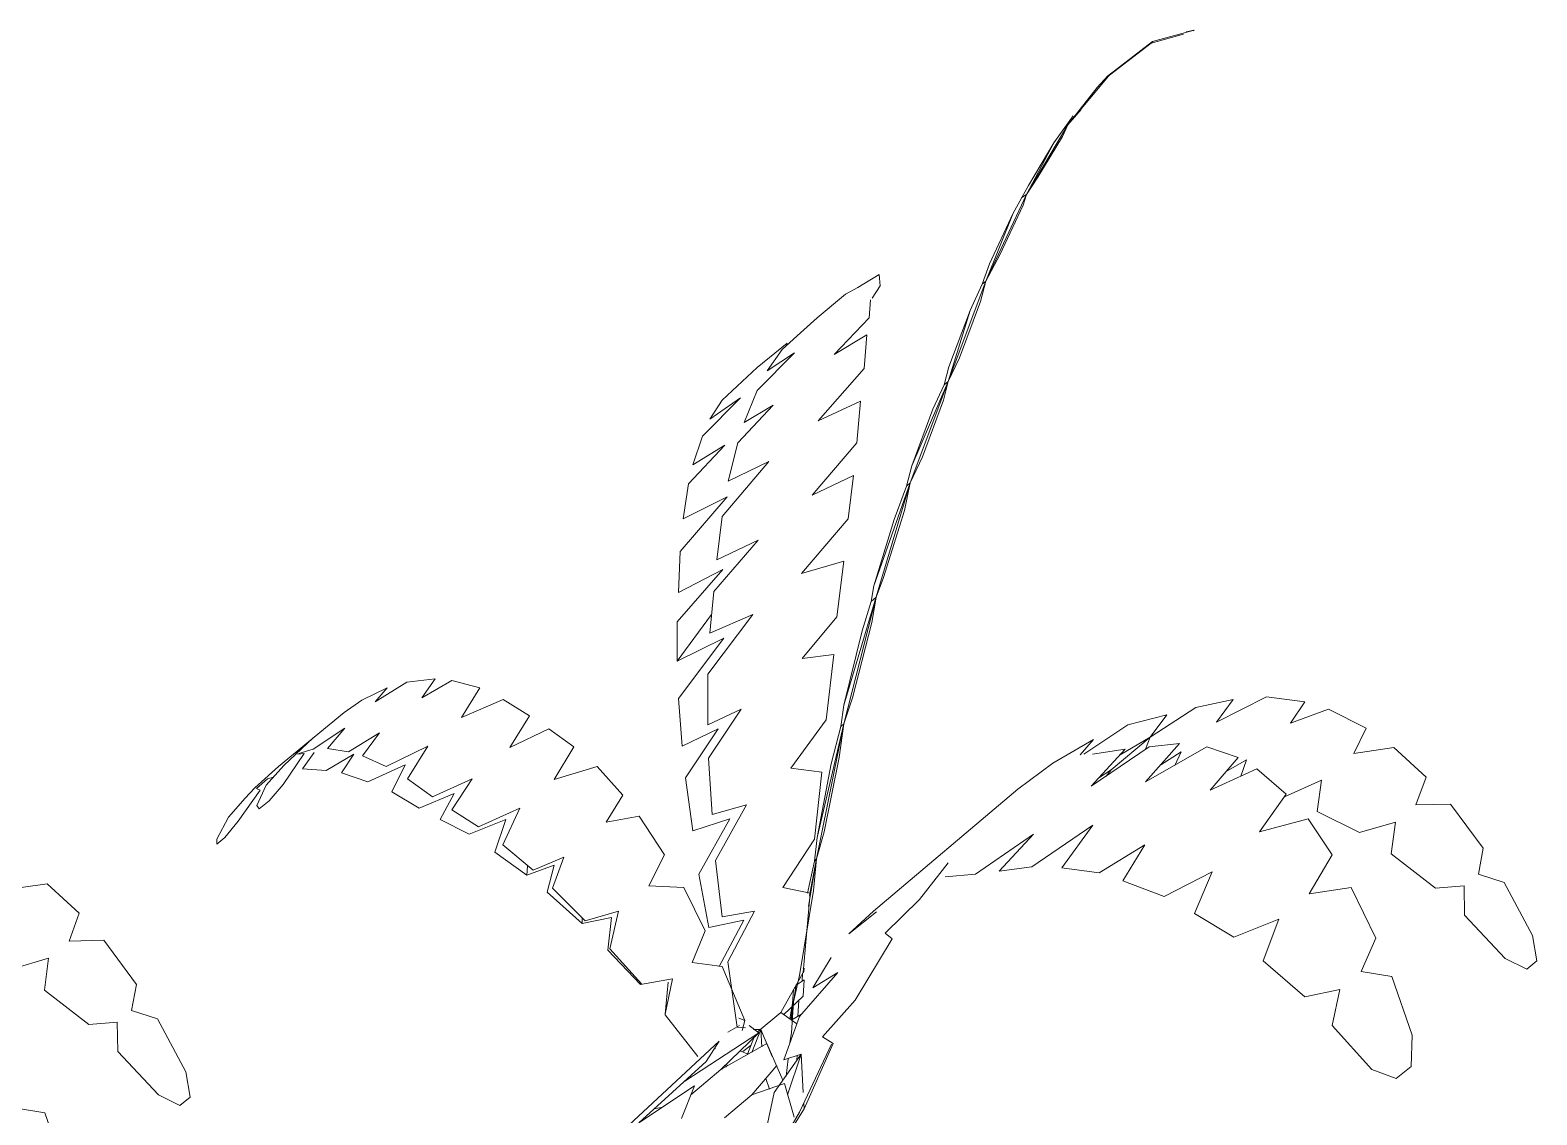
# Model space of a CAD drawing. Header units: inches. Extents: x 4 to 844, y 19 to 530.
# Drawn here: x 529.55 to 536.77, y 243.25 to 248.45 of the extents above; entities that cross this region are included whole.
import ezdxf

# ---------------------------------------------------------------- set-up
doc = ezdxf.new("R2010")
doc.units = ezdxf.units.IN
doc.header["$MEASUREMENT"] = 0
doc.layers.add('HH9B', color=103, linetype='Continuous')

msp = doc.modelspace()

# ---------------------------------------------------------------- linework, layer by layer
at = {"layer": 'HH9B', "lineweight": 0}
for p, q in [((534.92731, 248.39859), (535.12754, 248.45342)), ((535.12754, 248.45342), (535.08904, 248.44559)), ((535.12754, 248.45342), (535.12241, 248.44951)), ((535.12241, 248.44951), (535.12754, 248.45342)), ((534.92218, 248.39076), (534.72195, 248.23801)), ((534.72452, 248.24192), (534.92731, 248.39859)), ((534.92731, 248.39859), (534.89908, 248.37509)), ((535.0762, 248.43384), (534.92218, 248.39076)), ((534.92218, 248.39076), (534.92731, 248.39859)), ((534.71425, 248.23409), (534.87597, 248.35551)), ((534.52172, 247.99909), (534.72452, 248.24192)), ((534.66291, 248.17926), (534.52172, 247.99909)), ((534.71425, 248.23409), (534.66291, 248.17926)), ((534.45497, 247.91292), (534.54739, 248.04217)), ((534.52172, 247.99909), (534.58589, 248.07351)), ((534.52172, 247.99909), (534.32405, 247.66617)), ((534.49605, 247.94426), (534.52172, 247.99909)), ((534.52172, 247.99909), (534.50631, 247.98342)), ((534.32405, 247.66617), (534.45497, 247.91292)), ((534.33432, 247.70926), (534.45497, 247.91292)), ((534.37796, 247.74842), (534.49605, 247.94426)), ((534.37796, 247.74842), (534.32405, 247.66617)), ((534.12896, 247.251), (534.32405, 247.66617)), ((534.25988, 247.57609), (534.33432, 247.70926)), ((534.32405, 247.66617), (534.30095, 247.65051)), ((534.32405, 247.66617), (534.30865, 247.61525)), ((534.30865, 247.61525), (534.1957, 247.37634)), ((534.12896, 247.251), (534.25988, 247.57609)), ((534.14693, 247.33325), (534.25988, 247.57609)), ((534.1957, 247.37634), (534.12896, 247.251)), ((534.14693, 247.33325), (534.11099, 247.23534)), ((533.61811, 247.28234), (533.51543, 247.21967)), ((533.62325, 247.2275), (533.58474, 247.16875)), ((533.62325, 247.2275), (533.61811, 247.28234)), ((533.767, 246.28359), (534.12896, 247.251)), ((534.05451, 247.11), (534.11099, 247.23534)), ((534.12896, 247.251), (534.10329, 247.15309)), ((534.11099, 247.23534), (534.12896, 247.251)), ((533.45639, 247.18834), (533.32033, 247.07475)), ((533.45639, 247.18834), (533.51543, 247.21967)), ((533.57704, 247.16092), (533.56934, 247.07475)), ((534.10329, 247.15309), (534.00317, 246.88284)), ((533.94926, 246.76925), (534.05451, 247.11)), ((534.05451, 247.11), (533.95183, 246.83975)), ((533.22535, 246.98859), (533.32033, 247.07475)), ((533.56934, 247.07475), (533.40248, 246.8985)), ((533.17658, 246.95334), (533.03282, 246.83584)), ((533.15347, 246.922), (533.22535, 246.98859)), ((533.17401, 246.94159), (533.17658, 246.95334)), ((533.40248, 246.8985), (533.55907, 246.9925)), ((533.54623, 246.83192), (533.55907, 246.9925)), ((533.03282, 246.72617), (533.21252, 246.90634)), ((533.0816, 246.82017), (533.15347, 246.922)), ((533.21252, 246.90634), (533.0816, 246.82017)), ((534.00317, 246.88284), (533.94926, 246.76925)), ((533.03282, 246.83584), (532.86596, 246.67917)), ((533.32547, 246.58125), (533.54623, 246.83192)), ((533.95183, 246.83975), (533.92873, 246.75359)), ((532.97121, 246.57342), (533.03282, 246.72617)), ((533.94926, 246.76925), (533.7747, 246.36584)), ((533.87482, 246.63609), (533.92873, 246.75359)), ((533.94926, 246.76925), (533.92616, 246.67917)), ((533.92873, 246.75359), (533.94926, 246.76925)), ((532.77098, 246.50684), (532.95324, 246.69092)), ((532.95324, 246.69092), (532.80692, 246.58909)), ((532.86596, 246.67917), (532.80692, 246.58909)), ((533.10983, 246.65567), (532.94041, 246.4755)), ((533.10983, 246.65567), (532.97121, 246.57342)), ((533.52826, 246.67525), (533.32547, 246.58125)), ((533.52826, 246.67525), (533.51029, 246.4755)), ((533.92616, 246.67917), (533.82604, 246.40892)), ((533.7747, 246.36584), (533.87482, 246.63609)), ((532.72477, 246.36975), (532.77098, 246.50684)), ((532.70424, 246.27967), (532.8788, 246.46375)), ((532.8788, 246.46375), (532.72477, 246.36975)), ((532.8942, 246.29142), (532.94041, 246.4755)), ((533.51029, 246.4755), (533.29723, 246.22484)), ((532.86596, 246.123), (533.0893, 246.38542)), ((533.0893, 246.38542), (532.8942, 246.29142)), ((533.74903, 246.26792), (533.7747, 246.36584)), ((533.82604, 246.40892), (533.767, 246.28359)), ((533.29723, 246.22484), (533.49489, 246.31884)), ((533.46922, 246.11125), (533.49489, 246.31884)), ((532.66316, 245.95459), (532.88907, 246.217)), ((532.67857, 246.11125), (532.70424, 246.27967)), ((532.88907, 246.217), (532.67857, 246.11125)), ((533.44869, 245.21825), (533.767, 246.28359)), ((533.767, 246.28359), (533.59244, 245.79009)), ((533.68999, 246.10734), (533.74903, 246.26792)), ((533.767, 246.28359), (533.73876, 246.15042)), ((533.767, 246.28359), (533.74903, 246.26792)), ((533.73876, 246.15042), (533.63865, 245.82925)), ((532.84029, 245.91542), (532.86596, 246.123)), ((533.24589, 245.84884), (533.46922, 246.11125)), ((533.59244, 245.79009), (533.68999, 246.10734)), ((533.03796, 246.00942), (532.82489, 245.76267)), ((532.84029, 245.91542), (533.03796, 246.00942)), ((532.66316, 245.95459), (532.65546, 245.75875)), ((532.65033, 245.61775), (532.86853, 245.86842)), ((532.65546, 245.75875), (532.86853, 245.86842)), ((533.24589, 245.84884), (533.44869, 245.90759)), ((533.44869, 245.90759), (533.41531, 245.64125)), ((533.59244, 245.79009), (533.57961, 245.71567)), ((533.63865, 245.82925), (533.60271, 245.73525)), ((532.82489, 245.76267), (532.80692, 245.56292)), ((533.60271, 245.73525), (533.44869, 245.12817)), ((533.57961, 245.71567), (533.53597, 245.57467)), ((533.57961, 245.71567), (533.60271, 245.73525)), ((533.58217, 245.61384), (533.60271, 245.73525)), ((532.81462, 245.653), (532.65033, 245.42975)), ((532.79665, 245.36709), (533.01228, 245.653)), ((532.80692, 245.56292), (533.01228, 245.653)), ((533.24845, 245.4415), (533.41531, 245.64125)), ((532.65033, 245.42975), (532.65033, 245.61775)), ((533.53597, 245.57467), (533.44869, 245.21825)), ((533.48976, 245.2535), (533.58217, 245.61384)), ((532.87366, 245.53942), (532.65033, 245.42975)), ((532.65546, 245.24959), (532.87366, 245.53942)), ((533.39991, 245.46109), (533.24845, 245.4415)), ((533.36397, 245.14775), (533.39991, 245.46109)), ((532.79665, 245.12425), (532.79665, 245.36709)), ((531.25898, 245.3005), (531.13833, 245.24175)), ((531.35396, 245.32792), (531.20251, 245.23392)), ((531.20251, 245.23392), (531.25898, 245.3005)), ((531.49002, 245.34359), (531.35396, 245.32792)), ((531.42584, 245.2535), (531.49002, 245.34359)), ((531.5696, 245.33575), (531.42584, 245.2535)), ((531.70308, 245.3005), (531.5696, 245.33575)), ((531.6158, 245.1595), (531.70308, 245.3005)), ((531.13833, 245.24175), (531.05362, 245.183)), ((531.6158, 245.1595), (531.81603, 245.24567)), ((531.81603, 245.24567), (531.94182, 245.16733)), ((532.67343, 245.02242), (532.65546, 245.24959)), ((533.43328, 245.11642), (533.44869, 245.21825)), ((533.44869, 245.12817), (533.48976, 245.2535)), ((534.91705, 245.0655), (535.13525, 245.2065)), ((535.31494, 245.24567), (535.13525, 245.2065)), ((535.4741, 245.25742), (535.23536, 245.136)), ((535.31494, 245.24567), (535.23536, 245.136)), ((535.65893, 245.23392), (535.4741, 245.25742)), ((535.58962, 245.13208), (535.65893, 245.23392)), ((531.05362, 245.183), (530.73787, 244.9245)), ((531.84684, 245.01458), (531.94182, 245.16733)), ((532.79665, 245.12425), (532.95581, 245.19867)), ((532.95581, 245.19867), (532.79922, 244.96367)), ((533.36397, 245.14775), (533.19455, 244.91667)), ((534.99662, 245.17125), (534.80923, 245.12425)), ((534.91705, 245.0655), (534.99662, 245.17125)), ((535.77188, 245.19867), (535.58962, 245.13208)), ((535.95157, 245.10858), (535.77188, 245.19867)), ((530.76354, 244.92842), (530.90473, 245.06158)), ((530.90473, 245.00675), (531.05618, 245.10858)), ((531.05618, 245.10858), (530.97404, 245.01067)), ((531.22304, 245.08508), (531.07415, 244.995)), ((531.1409, 244.97542), (531.22304, 245.08508)), ((532.03423, 245.10467), (531.84684, 245.01458)), ((532.03423, 245.10467), (532.15489, 245.0185)), ((532.84543, 245.10467), (532.67343, 245.02242)), ((532.68883, 244.86967), (532.84543, 245.10467)), ((533.44869, 245.12817), (533.31777, 244.48192)), ((533.32033, 244.58375), (533.44869, 245.12817)), ((533.38708, 244.93625), (533.43328, 245.11642)), ((533.44869, 245.12817), (533.42558, 244.96758)), ((533.44869, 245.12817), (533.43328, 245.11642)), ((534.80923, 245.12425), (534.59882, 244.98366)), ((534.91705, 245.0655), (534.72965, 244.90883)), ((534.77329, 244.97933), (534.91705, 245.0655)), ((534.89394, 245.00675), (534.91705, 245.0655)), ((535.89253, 244.98717), (535.95157, 245.10858)), ((530.86109, 244.98717), (530.76097, 244.83833)), ((530.83798, 245.00283), (530.81488, 244.98717)), ((530.86109, 244.98717), (530.83028, 244.98325)), ((530.90473, 245.00675), (530.83542, 244.98717)), ((530.90986, 244.99108), (530.85338, 244.91275)), ((531.07415, 244.995), (530.97404, 245.01067)), ((531.25385, 244.9245), (531.45408, 245.02242)), ((531.45408, 245.02242), (531.35653, 244.86575)), ((532.15489, 245.0185), (532.0599, 244.86183)), ((534.44984, 244.94017), (534.64494, 245.05375)), ((534.64494, 245.05375), (534.58076, 244.97933)), ((534.91191, 245.0185), (534.63467, 244.8305)), ((534.63467, 244.8305), (534.79639, 245.00675)), ((534.79639, 245.00675), (534.6398, 244.98325)), ((535.05823, 245.03417), (534.89394, 244.85008)), ((534.89394, 244.85008), (535.18915, 245.0185)), ((535.05823, 245.03417), (534.91191, 245.0185)), ((534.96839, 244.93233), (535.06593, 244.995)), ((535.06593, 244.995), (535.03513, 244.92842)), ((535.18915, 245.0185), (535.33804, 244.96758)), ((536.08506, 245.01458), (535.89253, 244.98717)), ((536.23908, 244.87358), (536.08506, 245.01458)), ((530.73787, 244.9245), (530.62492, 244.82267)), ((530.67882, 244.83442), (530.76354, 244.92842)), ((530.96634, 244.90492), (531.09982, 244.98325)), ((531.09982, 244.98325), (531.04078, 244.89317)), ((531.25385, 244.9245), (531.1409, 244.97542)), ((531.16657, 244.85008), (531.34626, 244.93233)), ((531.34626, 244.93233), (531.28208, 244.80308)), ((532.0599, 244.86183), (532.26527, 244.9245)), ((532.26527, 244.9245), (532.38849, 244.78742)), ((532.81719, 244.69342), (532.79922, 244.96367)), ((533.19455, 244.91667), (533.34344, 244.89708)), ((533.32033, 244.58375), (533.38708, 244.93625)), ((533.42558, 244.96758), (533.3537, 244.61117)), ((534.28298, 244.81483), (534.44984, 244.94017)), ((535.33804, 244.96758), (535.20456, 244.81092)), ((535.28157, 244.901), (535.37912, 244.95583)), ((535.37912, 244.95583), (535.35088, 244.8775)), ((530.63262, 244.81875), (530.68653, 244.86575)), ((530.68653, 244.86575), (530.71476, 244.87358)), ((530.85338, 244.91275), (530.96634, 244.90492)), ((531.16657, 244.85008), (531.04078, 244.89317)), ((531.35653, 244.86575), (531.47718, 244.77958)), ((531.47718, 244.77958), (531.66714, 244.86575)), ((531.66714, 244.86575), (531.5696, 244.71692)), ((532.72477, 244.61508), (532.68883, 244.86967)), ((533.3075, 244.57592), (533.34344, 244.89708)), ((534.72965, 244.90883), (534.67061, 244.86967)), ((534.70655, 244.8775), (534.72965, 244.90883)), ((535.20456, 244.81092), (535.42789, 244.91275)), ((535.42789, 244.91275), (535.56908, 244.79133)), ((535.56138, 244.77958), (535.73851, 244.85792)), ((535.71797, 244.70908), (535.73851, 244.85792)), ((536.19031, 244.74042), (536.23908, 244.87358)), ((530.49913, 244.68167), (530.57871, 244.77175)), ((530.54534, 244.66208), (530.65059, 244.81092)), ((530.62492, 244.82267), (530.57871, 244.77175)), ((530.65059, 244.81092), (530.63262, 244.81875)), ((530.63518, 244.7365), (530.67882, 244.83442)), ((530.76097, 244.83833), (530.69423, 244.76)), ((531.28208, 244.80308), (531.413, 244.72475)), ((531.413, 244.72475), (531.57986, 244.79525)), ((531.57986, 244.79525), (531.51312, 244.66992)), ((532.30891, 244.65817), (532.38849, 244.78742)), ((533.58987, 244.23125), (534.28298, 244.81483)), ((535.44073, 244.61117), (535.56908, 244.79133)), ((530.63518, 244.7365), (530.64545, 244.72083)), ((530.64545, 244.72083), (530.69423, 244.76)), ((531.5696, 244.71692), (531.69795, 244.63467)), ((531.69795, 244.63467), (531.89561, 244.72475)), ((531.81347, 244.5485), (531.89561, 244.72475)), ((532.81719, 244.69342), (532.98148, 244.74042)), ((532.98148, 244.74042), (532.83259, 244.47408)), ((535.92077, 244.60725), (535.71797, 244.70908)), ((536.35717, 244.74433), (536.19031, 244.74042)), ((536.51376, 244.53283), (536.35717, 244.74433)), ((530.44265, 244.57592), (530.49913, 244.68167)), ((530.48116, 244.58375), (530.54534, 244.66208)), ((531.51312, 244.66992), (531.65174, 244.59942)), ((531.65174, 244.59942), (531.82887, 244.66992)), ((531.82887, 244.66992), (531.77496, 244.51325)), ((532.46807, 244.68558), (532.30891, 244.65817)), ((532.58872, 244.5015), (532.46807, 244.68558)), ((532.9019, 244.67383), (532.72477, 244.61508)), ((532.75301, 244.4075), (532.9019, 244.67383)), ((534.64237, 244.6425), (534.34972, 244.44275)), ((534.64237, 244.6425), (534.49348, 244.43883)), ((535.67433, 244.67383), (535.44073, 244.61117)), ((535.78985, 244.5015), (535.67433, 244.67383)), ((536.09276, 244.65817), (535.92077, 244.60725)), ((536.09276, 244.65817), (536.07222, 244.50542)), ((530.44265, 244.55242), (530.48116, 244.58375)), ((530.44265, 244.57592), (530.44265, 244.55242)), ((533.3075, 244.57592), (533.15604, 244.34483)), ((533.32033, 244.58375), (533.3075, 244.47017)), ((533.31777, 244.48192), (533.3537, 244.61117)), ((534.08018, 244.4075), (534.35743, 244.59942)), ((534.19313, 244.42317), (534.35743, 244.59942)), ((531.77496, 244.51325), (531.92898, 244.40358)), ((531.95979, 244.42708), (531.81347, 244.5485)), ((532.10611, 244.48975), (531.95979, 244.42708)), ((532.0522, 244.34092), (532.10611, 244.48975)), ((532.51427, 244.35267), (532.58872, 244.5015)), ((533.27926, 244.25475), (533.31777, 244.48192)), ((533.31777, 244.48192), (533.28439, 244.30567)), ((533.30236, 244.32917), (533.31777, 244.48192)), ((533.3075, 244.47017), (533.31777, 244.48192)), ((534.67317, 244.41533), (534.89137, 244.5485)), ((534.89137, 244.5485), (534.78612, 244.37617)), ((535.67946, 244.3135), (535.78985, 244.5015)), ((536.07222, 244.50542), (536.28529, 244.34092)), ((536.49065, 244.4075), (536.51376, 244.53283)), ((531.92898, 244.40358), (532.0599, 244.45058)), ((531.93155, 244.44667), (531.92898, 244.40358)), ((532.02653, 244.32133), (532.0599, 244.45058)), ((532.83259, 244.47408), (532.86596, 244.20383)), ((533.3075, 244.47017), (533.27412, 244.31742)), ((533.81064, 244.28608), (533.94926, 244.46233)), ((534.34972, 244.44275), (534.19313, 244.42317)), ((534.49348, 244.43883), (534.67317, 244.41533)), ((534.98379, 244.30175), (535.21482, 244.41925)), ((535.13011, 244.2195), (535.21482, 244.41925)), ((529.62907, 244.36152), (529.43654, 244.33411)), ((529.78309, 244.22052), (529.62907, 244.36152)), ((532.20879, 244.18425), (532.0522, 244.34092)), ((532.51427, 244.35267), (532.68113, 244.34483)), ((532.68113, 244.34483), (532.78382, 244.13725)), ((532.80179, 244.15292), (532.75301, 244.4075)), ((533.15604, 244.34483), (533.28696, 244.31742)), ((533.93386, 244.39575), (534.08018, 244.4075)), ((534.78612, 244.37617), (534.98379, 244.30175)), ((535.87969, 244.34483), (535.67946, 244.3135)), ((535.99778, 244.102), (535.87969, 244.34483)), ((536.42134, 244.35267), (536.28529, 244.34092)), ((536.42134, 244.35267), (536.42391, 244.21167)), ((536.61387, 244.36833), (536.49065, 244.4075)), ((536.74993, 244.11375), (536.61387, 244.36833)), ((532.19339, 244.1725), (532.02653, 244.32133)), ((533.30236, 244.32917), (533.23562, 243.92183)), ((533.28696, 244.31742), (533.25359, 243.9375)), ((533.81064, 244.28608), (533.64635, 244.1255)), ((529.73432, 244.08736), (529.78309, 244.22052)), ((532.19339, 244.1725), (532.33458, 244.19992)), ((532.19339, 244.196), (532.19339, 244.1725)), ((532.36795, 244.23125), (532.20879, 244.18425)), ((532.33458, 244.19992), (532.31661, 244.04325)), ((532.32688, 244.05108), (532.36795, 244.23125)), ((532.86596, 244.20383), (533.01999, 244.23125)), ((533.01999, 244.23125), (532.89163, 243.98842)), ((533.47179, 244.12158), (533.58987, 244.23125)), ((533.60528, 244.22733), (533.47179, 244.12158)), ((535.31751, 244.10592), (535.13011, 244.2195)), ((535.53314, 244.19208), (535.31751, 244.10592)), ((535.4587, 243.99233), (535.53314, 244.19208)), ((536.42391, 244.21167), (536.61901, 244.00408)), ((532.72221, 243.9845), (532.78382, 244.13725)), ((532.96864, 244.18817), (532.80179, 244.15292)), ((532.85056, 243.96492), (532.96864, 244.18817)), ((533.67972, 244.09808), (533.64635, 244.1255)), ((529.90118, 244.09127), (529.73432, 244.08736)), ((530.05777, 243.87977), (529.90118, 244.09127)), ((532.47834, 243.88267), (532.32688, 244.05108)), ((533.67972, 244.09808), (533.50259, 243.80433)), ((535.92847, 243.94142), (535.99778, 244.102)), ((536.77046, 243.99233), (536.74993, 244.11375)), ((529.63677, 244.00511), (529.46478, 243.95419)), ((529.63677, 244.00511), (529.61623, 243.85236)), ((532.31661, 244.04325), (532.4732, 243.87875)), ((532.86596, 243.96492), (532.72221, 243.9845)), ((532.89163, 243.98842), (532.93784, 243.67508)), ((533.38708, 244.008), (533.2998, 243.86308)), ((535.65893, 243.82), (535.4587, 243.99233)), ((536.61901, 244.00408), (536.72169, 243.95317)), ((536.77046, 243.99233), (536.72169, 243.95317)), ((532.4732, 243.87875), (532.62723, 243.90617)), ((532.62723, 243.90617), (532.59129, 243.73775)), ((532.97378, 243.70642), (532.86596, 243.96492)), ((533.25359, 243.9375), (533.14577, 243.74558)), ((533.23562, 243.92183), (533.20738, 243.7965)), ((533.22535, 243.87875), (533.25872, 243.90225)), ((533.23562, 243.726), (533.42045, 243.9375)), ((533.25102, 243.93358), (533.24845, 243.89442)), ((533.25872, 243.95708), (533.25359, 243.95317)), ((533.25359, 243.9375), (533.25616, 243.94142)), ((533.25872, 243.90225), (533.25359, 243.82392)), ((533.25616, 243.94142), (533.25872, 243.95708)), ((533.2998, 243.86308), (533.42045, 243.9375)), ((536.07479, 243.91792), (535.92847, 243.94142)), ((536.17234, 243.63592), (536.07479, 243.91792)), ((529.61623, 243.85236), (529.8293, 243.68786)), ((530.03466, 243.75444), (530.05777, 243.87977)), ((532.4732, 243.87875), (532.47063, 243.88658)), ((532.60669, 243.8905), (532.59129, 243.73775)), ((533.22022, 243.87875), (533.19455, 243.71033)), ((533.20225, 243.78867), (533.20738, 243.85525)), ((535.82579, 243.85525), (535.65893, 243.82)), ((535.78985, 243.68292), (535.82579, 243.85525)), ((533.15861, 243.73383), (533.25359, 243.82392)), ((533.18941, 243.71425), (533.20225, 243.78867)), ((533.20738, 243.7965), (533.19711, 243.64767)), ((533.19711, 243.70642), (533.20738, 243.7965)), ((533.20738, 243.7965), (533.20225, 243.78867)), ((533.23305, 243.80433), (533.22792, 243.726)), ((533.50259, 243.80433), (533.346, 243.62808)), ((529.96535, 243.69961), (529.8293, 243.68786)), ((529.96535, 243.69961), (529.96792, 243.55861)), ((530.15788, 243.71527), (530.03466, 243.75444)), ((530.29394, 243.46069), (530.15788, 243.71527)), ((532.59129, 243.73775), (532.59129, 243.73383)), ((532.59129, 243.73383), (532.74788, 243.53408)), ((532.59129, 243.73383), (532.59129, 243.73383)), ((532.94554, 243.71817), (532.97378, 243.70642)), ((532.97378, 243.70642), (532.96094, 243.65942)), ((533.03282, 243.65158), (533.14577, 243.74558)), ((533.14577, 243.74558), (533.22278, 243.69075)), ((533.16117, 243.51842), (533.23562, 243.726)), ((533.24589, 243.73775), (533.19968, 243.71033)), ((533.04052, 243.64767), (532.68627, 243.41658)), ((533.04052, 243.64767), (532.85826, 243.47142)), ((532.89163, 243.65158), (532.94811, 243.68292)), ((532.93784, 243.67508), (532.94041, 243.67508)), ((532.94041, 243.67508), (532.97635, 243.67117)), ((532.98661, 243.54583), (533.01742, 243.62417)), ((532.99432, 243.68292), (533.04052, 243.64767)), ((533.05079, 243.66333), (533.00715, 243.55367)), ((533.01485, 243.66333), (533.05079, 243.66333)), ((533.05592, 243.58108), (533.05079, 243.66333)), ((533.05079, 243.66333), (533.1047, 243.53408)), ((533.18941, 243.60067), (533.19711, 243.64767)), ((533.346, 243.62808), (533.39734, 243.59675)), ((535.97981, 243.47142), (535.78985, 243.68292)), ((536.1672, 243.48708), (536.17234, 243.63592)), ((529.96792, 243.55861), (530.16302, 243.35102)), ((532.85056, 243.6085), (532.13948, 242.94658)), ((532.78895, 243.51058), (532.85056, 243.6085)), ((532.83259, 243.57325), (532.83002, 243.57717)), ((532.85826, 243.47142), (533.07903, 243.59675)), ((532.98918, 243.54583), (532.95068, 243.5615)), ((533.00458, 243.58892), (532.96351, 243.55758)), ((533.07903, 243.59675), (533.15604, 243.4205)), ((533.24332, 243.54583), (533.11497, 243.36175)), ((533.24332, 243.54583), (533.16117, 243.51842)), ((533.17914, 243.35), (533.24332, 243.54583)), ((533.38964, 243.59283), (533.23562, 243.26775)), ((533.24332, 243.54583), (533.25359, 243.36175)), ((533.25872, 243.28342), (533.39734, 243.59675)), ((532.4655, 243.21683), (532.78895, 243.51058)), ((532.71451, 243.35), (532.85826, 243.47142)), ((532.86339, 243.47533), (532.86339, 243.47142)), ((532.86596, 243.47533), (532.86853, 243.47925)), ((532.88136, 243.491), (532.8865, 243.49492)), ((532.88393, 243.48317), (532.88136, 243.491)), ((532.8865, 243.49492), (532.89163, 243.491)), ((533.1278, 243.491), (533.00715, 243.35)), ((533.17144, 243.44008), (533.18171, 243.52233)), ((533.22278, 243.51842), (533.22535, 243.538)), ((536.09533, 243.42833), (535.97981, 243.47142)), ((536.09533, 243.42833), (536.1672, 243.48708)), ((530.31447, 243.33927), (530.29394, 243.46069)), ((533.00715, 243.35), (533.16374, 243.40483)), ((533.07389, 243.42833), (533.09186, 243.37742)), ((533.16374, 243.40483), (533.20995, 243.24425)), ((530.16302, 243.35102), (530.2657, 243.3001)), ((530.31447, 243.33927), (530.2657, 243.3001)), ((532.4655, 243.21683), (532.73247, 243.39308)), ((532.67087, 243.23642), (532.73247, 243.39308)), ((532.87623, 243.24033), (533.00715, 243.35)), ((533.11497, 243.36175), (533.06363, 243.12283)), ((529.6188, 243.26485), (529.47248, 243.28835)), ((529.71635, 242.98285), (529.6188, 243.26485)), ((532.53995, 243.28342), (532.58102, 243.29125)), ((533.14834, 243.115), (533.23562, 243.26775)), ((533.19968, 243.18942), (533.25872, 243.28342)), ((533.25616, 243.31083), (533.25872, 243.28342))]:
    msp.add_line(p, q, dxfattribs=at)

doc.saveas('drawing.dxf')
